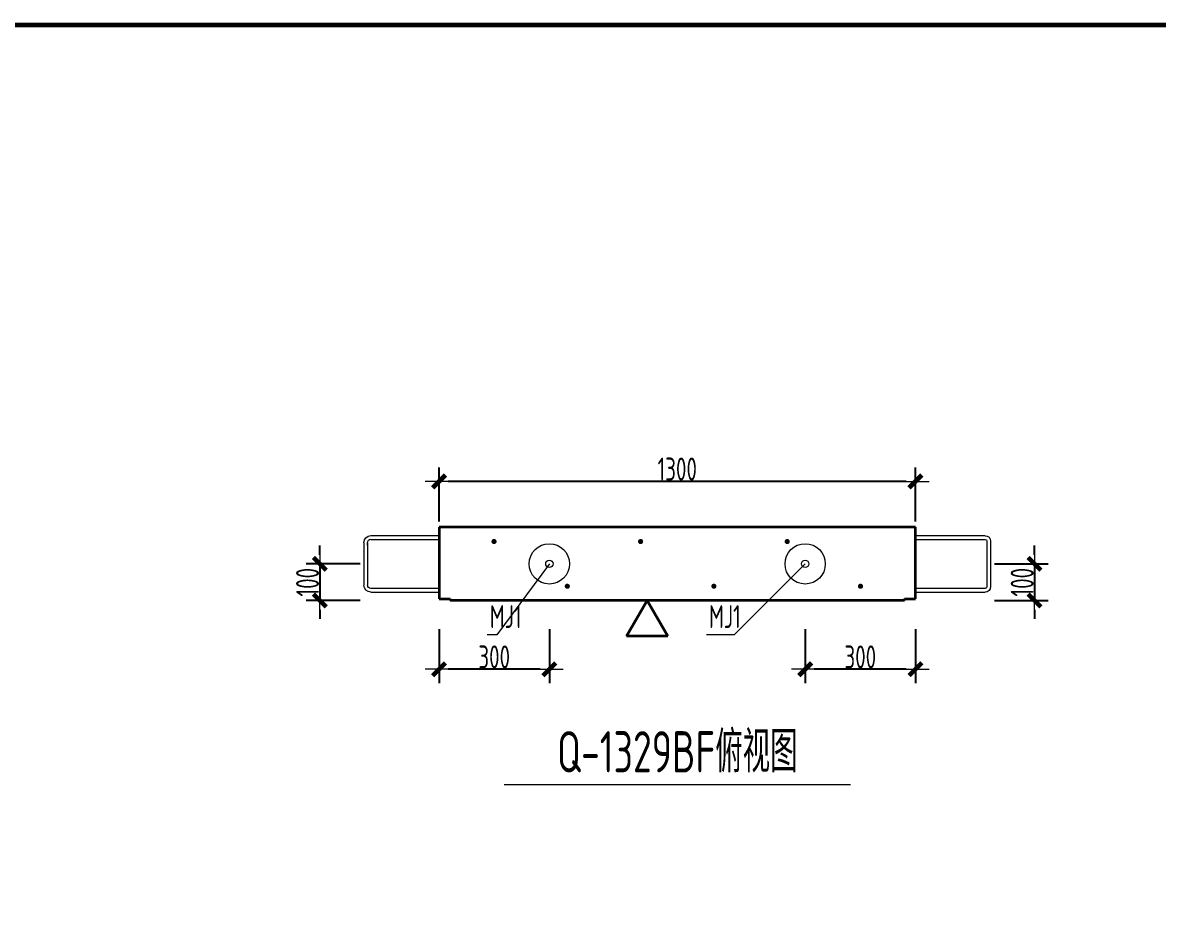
# Model space of a CAD drawing. Extents: x -85320 to 1679916, y -1321939 to 627.
# Drawn here: x 1231196 to 1243590, y -1086645 to -1076917 of the extents above; entities that cross this region are included whole.
import ezdxf
from ezdxf.enums import TextEntityAlignment as Align

# ---------------------------------------------------------------- set-up
doc = ezdxf.new("R2010")
doc.units = 0
doc.header["$LTSCALE"] = 1000
doc.layers.add('BORDER', color=7, linetype='Continuous')
doc.layers.add('拉模', color=7, linetype='Continuous')
for name, color, linetype, lineweight in [('直线', 7, 'Continuous', 18), ('预制墙图名', 7, 'Continuous', 18), ('预制墙埋件', 8, 'Continuous', 18), ('预制墙墙身水平筋', 130, 'Continuous', 18), ('预制墙墙身纵向受力筋', 1, 'Continuous', 18), ('预制墙详图标注', 3, 'Continuous', 18), ('预制墙详图轮廓', 3, 'Continuous', 35)]:
    doc.layers.add(name, color=color, linetype=linetype, lineweight=lineweight)
doc.styles.add('样式 1', font='yjkeng.shx', dxfattribs={"width": 0.7, "bigfont": 'yjkchn.shx'})
doc.styles.add('样式 2', font='yjkeng.shx', dxfattribs={"width": 0.7, "bigfont": 'yjkchn.shx'})
doc.dimstyles.new('盈建科结构', dxfattribs={"dimscale": 100, "dimtxt": 2.5, "dimasz": 1, "dimexe": 1.5, "dimexo": 0.625, "dimgap": 0.1, "dimtad": 1, "dimdec": 0, "dimrnd": 1, "dimzin": 0, "dimdsep": 46, "dimtxsty": '样式 1', "dimblk": '_yjkbk', "dimblk1": 'ARCHTICK', "dimblk2": 'ARCHTICK', "dimcen": 0.09, "dimadec": 0, "dimazin": 0, "dimtfac": 1, "dimtdec": 4, "dimtix": 1, "dimtmove": 2, "dimatfit": 3, "dimfxl": 1, "dimtolj": 1, "dimtzin": 0, "dimarcsym": 0})

# ---------------------------------------------------------------- blocks, each defined once
blk = doc.blocks.new('_yjkbk')
blk.add_line((-1, 0), (1.5, 0))
blk.add_lwpolyline([(-0.7, -0.7, 0.5, 0.5, 0), (0.7, 0.7, 0.5, 0.5, 0)], format="xyseb")
blk = doc.blocks.new('*D3636')
at = {"layer": 'Defpoints', "color": 0, "transparency": 16777216}
for p in [(1241740, -1082822), (1241740, -1083222), (1242240, -1083222)]:
    blk.add_point(p, dxfattribs=at)
at = {"layer": '预制墙详图标注', "color": 0, "lineweight": -2, "transparency": 16777216}
for p, q in [((1242240, -1082722), (1242240, -1082622)), ((1241803, -1082822), (1242390, -1082822)), ((1242240, -1082822), (1242240, -1083222)), ((1241803, -1083222), (1242390, -1083222)), ((1242240, -1083322), (1242240, -1083422))]:
    blk.add_line(p, q, dxfattribs=at)
at = {"layer": '预制墙详图标注', "color": 0, "lineweight": -2, "transparency": 16777216, "xscale": 100, "yscale": 100, "zscale": 100}
for p, rotation in [((1242240, -1082822), 270), ((1242240, -1083222), 90)]:
    blk.add_blockref('_yjkbk', p, dxfattribs=dict(at, rotation=rotation))
at = {"layer": '预制墙详图标注', "color": 0, "transparency": 16777216, "insert": (1242230, -1083022), "char_height": 250, "attachment_point": 8, "rotation": 90, "style": '样式 1'}
blk.add_mtext('\\A1;100', dxfattribs=at)
blk = doc.blocks.new('_ArchTick')
at = {"color": 0, "linetype": 'ByBlock', "const_width": 0.4}
blk.add_lwpolyline([(-0.5, -0.5), (0.5, 0.5)], dxfattribs=at)
blk = doc.blocks.new('*D3637')
at = {"layer": 'Defpoints', "color": 0, "transparency": 16777216}
for p in [(1234940, -1082822), (1234440, -1083222), (1234940, -1083222)]:
    blk.add_point(p, dxfattribs=at)
at = {"layer": '预制墙详图标注', "color": 0, "lineweight": -2, "transparency": 16777216}
for p, q in [((1234440, -1082722), (1234440, -1082622)), ((1234878, -1082822), (1234290, -1082822)), ((1234440, -1082822), (1234440, -1083222)), ((1234878, -1083222), (1234290, -1083222)), ((1234440, -1083322), (1234440, -1083422))]:
    blk.add_line(p, q, dxfattribs=at)
at = {"layer": '预制墙详图标注', "color": 0, "lineweight": -2, "transparency": 16777216, "xscale": 100, "yscale": 100, "zscale": 100}
for p, rotation in [((1234440, -1082822), 270), ((1234440, -1083222), 90)]:
    blk.add_blockref('_yjkbk', p, dxfattribs=dict(at, rotation=rotation))
at = {"layer": '预制墙详图标注', "color": 0, "transparency": 16777216, "insert": (1234430, -1083022), "char_height": 250, "attachment_point": 8, "rotation": 90, "style": '样式 1'}
blk.add_mtext('\\A1;100', dxfattribs=at)
blk = doc.blocks.new('*D3638')
at = {"layer": 'Defpoints', "color": 0, "transparency": 16777216}
for p in [(1239736, -1083472), (1240940, -1083472), (1239736, -1083972)]:
    blk.add_point(p, dxfattribs=at)
at = {"layer": '预制墙详图标注', "color": 0, "lineweight": -2, "transparency": 16777216}
for p, q in [((1239736, -1083535), (1239736, -1084122)), ((1240940, -1083535), (1240940, -1084122)), ((1240840, -1083972), (1239836, -1083972))]:
    blk.add_line(p, q, dxfattribs=at)
at = {"layer": '预制墙详图标注', "color": 0, "lineweight": -2, "transparency": 16777216, "xscale": 100, "yscale": 100, "zscale": 100, "rotation": 180}
blk.add_blockref('_yjkbk', (1239736, -1083972), dxfattribs=at)
at = {"layer": '预制墙详图标注', "color": 0, "lineweight": -2, "transparency": 16777216, "xscale": 100, "yscale": 100, "zscale": 100}
blk.add_blockref('_yjkbk', (1240940, -1083972), dxfattribs=at)
at = {"layer": '预制墙详图标注', "color": 0, "transparency": 16777216, "insert": (1240338, -1083962), "char_height": 250, "attachment_point": 8, "style": '样式 1'}
blk.add_mtext('\\A1;300', dxfattribs=at)
blk = doc.blocks.new('*D3639')
at = {"layer": 'Defpoints', "color": 0, "transparency": 16777216}
for p in [(1235740, -1083472), (1236944, -1083472), (1235740, -1083972)]:
    blk.add_point(p, dxfattribs=at)
at = {"layer": '预制墙详图标注', "color": 0, "lineweight": -2, "transparency": 16777216}
for p, q in [((1235740, -1083535), (1235740, -1084122)), ((1236944, -1083535), (1236944, -1084122)), ((1236844, -1083972), (1235840, -1083972))]:
    blk.add_line(p, q, dxfattribs=at)
at = {"layer": '预制墙详图标注', "color": 0, "lineweight": -2, "transparency": 16777216, "xscale": 100, "yscale": 100, "zscale": 100, "rotation": 180}
blk.add_blockref('_yjkbk', (1235740, -1083972), dxfattribs=at)
at = {"layer": '预制墙详图标注', "color": 0, "lineweight": -2, "transparency": 16777216, "xscale": 100, "yscale": 100, "zscale": 100}
blk.add_blockref('_yjkbk', (1236944, -1083972), dxfattribs=at)
at = {"layer": '预制墙详图标注', "color": 0, "transparency": 16777216, "insert": (1236342, -1083962), "char_height": 250, "attachment_point": 8, "style": '样式 1'}
blk.add_mtext('\\A1;300', dxfattribs=at)
blk = doc.blocks.new('*D3640')
at = {"layer": 'Defpoints', "color": 0, "transparency": 16777216}
for p in [(1235740, -1081922), (1235740, -1082422), (1240940, -1082422)]:
    blk.add_point(p, dxfattribs=at)
at = {"layer": '预制墙详图标注', "color": 0, "lineweight": -2, "transparency": 16777216}
for p, q in [((1235740, -1082360), (1235740, -1081772)), ((1240940, -1082360), (1240940, -1081772)), ((1240840, -1081922), (1235840, -1081922))]:
    blk.add_line(p, q, dxfattribs=at)
at = {"layer": '预制墙详图标注', "color": 0, "lineweight": -2, "transparency": 16777216, "xscale": 100, "yscale": 100, "zscale": 100, "rotation": 180}
blk.add_blockref('_yjkbk', (1235740, -1081922), dxfattribs=at)
at = {"layer": '预制墙详图标注', "color": 0, "lineweight": -2, "transparency": 16777216, "xscale": 100, "yscale": 100, "zscale": 100}
blk.add_blockref('_yjkbk', (1240940, -1081922), dxfattribs=at)
at = {"layer": '预制墙详图标注', "color": 0, "transparency": 16777216, "insert": (1238340, -1081912), "char_height": 250, "attachment_point": 8, "style": '样式 1'}
blk.add_mtext('\\A1;1300', dxfattribs=at)
blk = doc.blocks.new('图框1')
at = {"layer": 'BORDER', "const_width": 50}
blk.add_lwpolyline([(1377779, -823089), (1377779, -783089), (1433679, -783089), (1433679, -823089)], close=True, dxfattribs=at)
blk = doc.blocks.new('闭口左')
at = {"layer": '预制墙墙身水平筋', "color": 4}
for p, q in [((1032894, -832503), (1032894, -832999)), ((1032934, -832503), (1032934, -832999))]:
    blk.add_line(p, q, dxfattribs=at)
at = {"layer": '预制墙墙身水平筋', "lineweight": 18}
for p, q in [((1032954, -832443), (1033714, -832443)), ((1032954, -832443), (1033714, -832443)), ((1032954, -832443), (1033714, -832443)), ((1032954, -832443), (1033714, -832443)), ((1032954, -832443), (1033714, -832443)), ((1032954, -832443), (1033714, -832443)), ((1032954, -832443), (1033714, -832443)), ((1032954, -832443), (1033714, -832443)), ((1032954, -832443), (1033714, -832443)), ((1032954, -832443), (1033714, -832443)), ((1032954, -832443), (1033714, -832443)), ((1032954, -832443), (1033714, -832443)), ((1032954, -832443), (1033714, -832443)), ((1032954, -832443), (1033714, -832443)), ((1032954, -832443), (1033714, -832443)), ((1033714, -832483), (1032954, -832483)), ((1033714, -832483), (1032954, -832483)), ((1033714, -832483), (1032954, -832483)), ((1033714, -832483), (1032954, -832483)), ((1033714, -832483), (1032954, -832483)), ((1033714, -832483), (1032954, -832483)), ((1033714, -832483), (1032954, -832483)), ((1033714, -832483), (1032954, -832483)), ((1033714, -832483), (1032954, -832483)), ((1033714, -832483), (1032954, -832483)), ((1033714, -832483), (1032954, -832483)), ((1033714, -832483), (1032954, -832483)), ((1033714, -832483), (1032954, -832483)), ((1033714, -832483), (1032954, -832483)), ((1033714, -832483), (1032954, -832483)), ((1032954, -833019), (1033714, -833019)), ((1033714, -833059), (1032954, -833059))]:
    blk.add_line(p, q, dxfattribs=at)
for centre, radius, start, end in [((1032954, -832503), 60, 90, 180), ((1032954, -832503), 60, 90, 180), ((1032954, -832503), 60, 90, 180), ((1032954, -832503), 60, 90, 180), ((1032954, -832503), 60, 90, 180), ((1032954, -832503), 60, 90, 180), ((1032954, -832503), 60, 90, 180), ((1032954, -832503), 60, 90, 180), ((1032954, -832503), 60, 90, 180), ((1032954, -832503), 60, 90, 180), ((1032954, -832503), 60, 90, 180), ((1032954, -832503), 60, 90, 180), ((1032954, -832503), 60, 90, 180), ((1032954, -832503), 60, 90, 180), ((1032954, -832503), 20, 90, 180), ((1032954, -832503), 20, 90, 180), ((1032954, -832503), 20, 90, 180), ((1032954, -832503), 20, 90, 180), ((1032954, -832503), 20, 90, 180), ((1032954, -832503), 20, 90, 180), ((1032954, -832503), 20, 90, 180), ((1032954, -832503), 20, 90, 180), ((1032954, -832503), 20, 90, 180), ((1032954, -832503), 20, 90, 180), ((1032954, -832503), 20, 90, 180), ((1032954, -832503), 20, 90, 180), ((1032954, -832503), 20, 90, 180), ((1032954, -832503), 20, 90, 180), ((1032954, -832999), 60, 180, 270), ((1032954, -832999), 20, 180, 270)]:
    blk.add_arc(centre, radius, start, end, dxfattribs=at)
blk = doc.blocks.new('闭口右')
at = {"layer": '预制墙墙身水平筋', "lineweight": 18}
for p, q in [((1039314, -832443), (1040058, -832443)), ((1039314, -832443), (1040058, -832443)), ((1039314, -832443), (1040058, -832443)), ((1039314, -832443), (1040058, -832443)), ((1039314, -832443), (1040058, -832443)), ((1039314, -832443), (1040058, -832443)), ((1039314, -832443), (1040058, -832443)), ((1039314, -832443), (1040058, -832443)), ((1039314, -832443), (1040058, -832443)), ((1039314, -832443), (1040058, -832443)), ((1039314, -832443), (1040058, -832443)), ((1039314, -832443), (1040058, -832443)), ((1039314, -832443), (1040058, -832443)), ((1039314, -832443), (1040058, -832443)), ((1039314, -832443), (1040058, -832443)), ((1040058, -832483), (1039314, -832483)), ((1040058, -832483), (1039314, -832483)), ((1040058, -832483), (1039314, -832483)), ((1040058, -832483), (1039314, -832483)), ((1040058, -832483), (1039314, -832483)), ((1040058, -832483), (1039314, -832483)), ((1040058, -832483), (1039314, -832483)), ((1040058, -832483), (1039314, -832483)), ((1040058, -832483), (1039314, -832483)), ((1040058, -832483), (1039314, -832483)), ((1040058, -832483), (1039314, -832483)), ((1040058, -832483), (1039314, -832483)), ((1040058, -832483), (1039314, -832483)), ((1040058, -832483), (1039314, -832483)), ((1040058, -832483), (1039314, -832483)), ((1040094, -832548), (1040094, -832519)), ((1040094, -832548), (1040094, -832519)), ((1040094, -832548), (1040094, -832519)), ((1040094, -832548), (1040094, -832519)), ((1040094, -832548), (1040094, -832519)), ((1040094, -832548), (1040094, -832519)), ((1040094, -832548), (1040094, -832519)), ((1040094, -832548), (1040094, -832519)), ((1040094, -832548), (1040094, -832519)), ((1040094, -832548), (1040094, -832519)), ((1040094, -832548), (1040094, -832519)), ((1040094, -832548), (1040094, -832519)), ((1040094, -832548), (1040094, -832519)), ((1040094, -832548), (1040094, -832519)), ((1040094, -832548), (1040094, -832519)), ((1040134, -832519), (1040134, -832548)), ((1040134, -832519), (1040134, -832548)), ((1040134, -832519), (1040134, -832548)), ((1040134, -832519), (1040134, -832548)), ((1040134, -832519), (1040134, -832548)), ((1040134, -832519), (1040134, -832548)), ((1040134, -832519), (1040134, -832548)), ((1040134, -832519), (1040134, -832548)), ((1040134, -832519), (1040134, -832548)), ((1040134, -832519), (1040134, -832548)), ((1040134, -832519), (1040134, -832548)), ((1040134, -832519), (1040134, -832548)), ((1040134, -832519), (1040134, -832548)), ((1040134, -832519), (1040134, -832548)), ((1040134, -832519), (1040134, -832548)), ((1039314, -833019), (1040058, -833019)), ((1039314, -833019), (1040058, -833019)), ((1039314, -833019), (1040058, -833019)), ((1039314, -833019), (1040058, -833019)), ((1039314, -833019), (1040058, -833019)), ((1039314, -833019), (1040058, -833019)), ((1039314, -833019), (1040058, -833019)), ((1039314, -833019), (1040058, -833019)), ((1039314, -833019), (1040058, -833019)), ((1039314, -833019), (1040058, -833019)), ((1039314, -833019), (1040058, -833019)), ((1039314, -833019), (1040058, -833019)), ((1039314, -833019), (1040058, -833019)), ((1039314, -833019), (1040058, -833019)), ((1039314, -833019), (1040058, -833019)), ((1040058, -833059), (1039314, -833059))]:
    blk.add_line(p, q, dxfattribs=at)
at = {"layer": '预制墙墙身水平筋', "color": 4}
for p, q in [((1040094, -832519), (1040094, -832982)), ((1040134, -832519), (1040134, -832982))]:
    blk.add_line(p, q, dxfattribs=at)
at = {"layer": '预制墙墙身水平筋', "lineweight": 18}
for centre, radius, start, end in [((1040058, -832519), 76.6, 360, 90), ((1040058, -832519), 76.6, 360, 90), ((1040058, -832519), 76.6, 360, 90), ((1040058, -832519), 76.6, 360, 90), ((1040058, -832519), 76.6, 360, 90), ((1040058, -832519), 76.6, 360, 90), ((1040058, -832519), 76.6, 360, 90), ((1040058, -832519), 76.6, 360, 90), ((1040058, -832519), 76.6, 360, 90), ((1040058, -832519), 76.6, 360, 90), ((1040058, -832519), 76.6, 360, 90), ((1040058, -832519), 76.6, 360, 90), ((1040058, -832519), 76.6, 360, 90), ((1040058, -832519), 76.6, 360, 90), ((1040058, -832519), 36.6, 360, 90), ((1040058, -832519), 36.6, 360, 90), ((1040058, -832519), 36.6, 360, 90), ((1040058, -832519), 36.6, 360, 90), ((1040058, -832519), 36.6, 360, 90), ((1040058, -832519), 36.6, 360, 90), ((1040058, -832519), 36.6, 360, 90), ((1040058, -832519), 36.6, 360, 90), ((1040058, -832519), 36.6, 360, 90), ((1040058, -832519), 36.6, 360, 90), ((1040058, -832519), 36.6, 360, 90), ((1040058, -832519), 36.6, 360, 90), ((1040058, -832519), 36.6, 360, 90), ((1040058, -832519), 36.6, 360, 90), ((1040058, -832982), 36.6, 270, 0), ((1040058, -832982), 76.6, 270, 0), ((1040058, -832982), 36.6, 270, 0), ((1040058, -832982), 76.6, 270, 0), ((1040058, -832982), 36.6, 270, 0), ((1040058, -832982), 76.6, 270, 0), ((1040058, -832982), 36.6, 270, 0), ((1040058, -832982), 76.6, 270, 0), ((1040058, -832982), 36.6, 270, 0), ((1040058, -832982), 76.6, 270, 0), ((1040058, -832982), 36.6, 270, 0), ((1040058, -832982), 76.6, 270, 0), ((1040058, -832982), 36.6, 270, 0), ((1040058, -832982), 76.6, 270, 0), ((1040058, -832982), 36.6, 270, 0), ((1040058, -832982), 76.6, 270, 0), ((1040058, -832982), 36.6, 270, 0), ((1040058, -832982), 76.6, 270, 0), ((1040058, -832982), 36.6, 270, 0), ((1040058, -832982), 76.6, 270, 0), ((1040058, -832982), 36.6, 270, 0), ((1040058, -832982), 76.6, 270, 0), ((1040058, -832982), 36.6, 270, 0), ((1040058, -832982), 76.6, 270, 0), ((1040058, -832982), 36.6, 270, 0), ((1040058, -832982), 76.6, 270, 0), ((1040058, -832982), 36.6, 270, 0), ((1040058, -832982), 76.6, 270, 0)]:
    blk.add_arc(centre, radius, start, end, dxfattribs=at)

msp = doc.modelspace()

# ---------------------------------------------------------------- linework, layer by layer
at = {"layer": '直线', "lineweight": 18}
for points in [[(1236944.149, -1082822.058), (1236369.149, -1083597.058), (1236266.264, -1083597.058)], [(1239736.149, -1082822.058), (1238961.149, -1083597.058), (1238658.264, -1083597.058)]]:
    msp.add_lwpolyline(points, dxfattribs=at)
at = {"layer": '预制墙图名', "lineweight": 18}
msp.add_line((1240229.408, -1085232.058), (1236450.889, -1085232.058), dxfattribs=at)
at = {"layer": '预制墙埋件', "lineweight": 18}
for centre, radius in [((1236944.149, -1082822.058), 220), ((1239736.149, -1082822.058), 220), ((1236944.149, -1082822.058), 40), ((1239736.149, -1082822.058), 40)]:
    msp.add_circle(centre, radius, dxfattribs=at)
at = {"layer": '预制墙墙身纵向受力筋', "lineweight": 18, "const_width": 28}
for points in [[(1236326.149, -1082578.058, -1), (1236354.149, -1082578.058, -1)], [(1237926.149, -1082578.058, -1), (1237954.149, -1082578.058, -1)], [(1239526.149, -1082578.058, -1), (1239554.149, -1082578.058, -1)], [(1237126.149, -1083066.058, -1), (1237154.149, -1083066.058, -1)], [(1238726.149, -1083066.058, -1), (1238754.149, -1083066.058, -1)], [(1240326.149, -1083066.058, -1), (1240354.149, -1083066.058, -1)]]:
    msp.add_lwpolyline(points, format="xyb", close=True, dxfattribs=at)
at = {"layer": '预制墙详图标注', "lineweight": 35}
for p, q in [((1238011.149, -1083222.058), (1237786.149, -1083611.769)), ((1238011.149, -1083222.058), (1238236.149, -1083611.769)), ((1238236.149, -1083611.769), (1237786.149, -1083611.769))]:
    msp.add_line(p, q, dxfattribs=at)
at = {"layer": '预制墙详图轮廓', "lineweight": 35}
for p, q in [((1240940.149, -1082422.058), (1235740.149, -1082422.058)), ((1235740.149, -1082422.058), (1235740.149, -1083202.058)), ((1240940.149, -1083202.058), (1240940.149, -1082422.058)), ((1235740.149, -1083202.058), (1235860.149, -1083202.058)), ((1235860.149, -1083202.058), (1235860.149, -1083222.058)), ((1240820.149, -1083222.058), (1235860.149, -1083222.058)), ((1240820.149, -1083222.058), (1240820.149, -1083202.058)), ((1240820.149, -1083202.058), (1240940.149, -1083202.058))]:
    msp.add_line(p, q, dxfattribs=at)

# ---------------------------------------------------------------- block references
at = {"layer": '拉模', "color": 3}
msp.add_blockref('图框1', (-173539.174, -293853.477), dxfattribs=at)
at = {"layer": '预制墙墙身水平筋', "color": 4, "xscale": -1}
for name, p in [('闭口右', (2275054.519, -250071.502)), ('闭口左', (2274654.519, -250071.21))]:
    msp.add_blockref(name, p, dxfattribs=at)

# ---------------------------------------------------------------- texts
at = {"layer": '直线', "linetype": 'Continuous', "style": '样式 1', "width": 0.7}
for p in [(1236641.264, -1083597.058), (1239033.264, -1083597.058)]:
    msp.add_text('MJ1', height=250, dxfattribs=at).set_placement(p, align=Align.BOTTOM_RIGHT)
at = {"layer": '预制墙图名', "linetype": 'Continuous', "style": '样式 2', "width": 0.7}
msp.add_text('Q-1329BF俯视图', height=450, dxfattribs=at).set_placement((1238340.149, -1085232.058), align=Align.BOTTOM_CENTER)

# ---------------------------------------------------------------- dimensions: what is measured, and where the dimension line sits
at = {"layer": '预制墙详图标注'}
for p1, p2, distance, picture, middle in [((1240940.149, -1082422.058), (1235740.149, -1082422.058), -500, '*D3640', (1238340.149, -1081787.058)), ((1234940.149, -1082822.058), (1234940.149, -1083222.058), -500, '*D3637', (1234305.149, -1083022.058)), ((1241740.149, -1082822.058), (1241740.149, -1083222.058), 500, '*D3636', (1242105.149, -1083022.058)), ((1236944.149, -1083472.058), (1235740.149, -1083472.058), 500, '*D3639', (1236342.149, -1083837.058)), ((1240940.149, -1083472.058), (1239736.149, -1083472.058), 500, '*D3638', (1240338.149, -1083837.058))]:
    dim = msp.add_aligned_dim(p1=p1, p2=p2, distance=distance, dimstyle='盈建科结构', override={"dimscale": 100, "dimtxt": 2.5, "dimasz": 1, "dimexe": 1.5, "dimexo": 0.625, "dimgap": 0.1, "dimtad": 1, "dimlfac": 0.25, "dimrnd": 5, "dimdle": 0, "dimtix": 1, "dimfxlon": 0}, dxfattribs=at)
    dim.commit()
    dim.dimension.update_dxf_attribs({"geometry": picture, "text_midpoint": middle})

doc.saveas('drawing.dxf')
